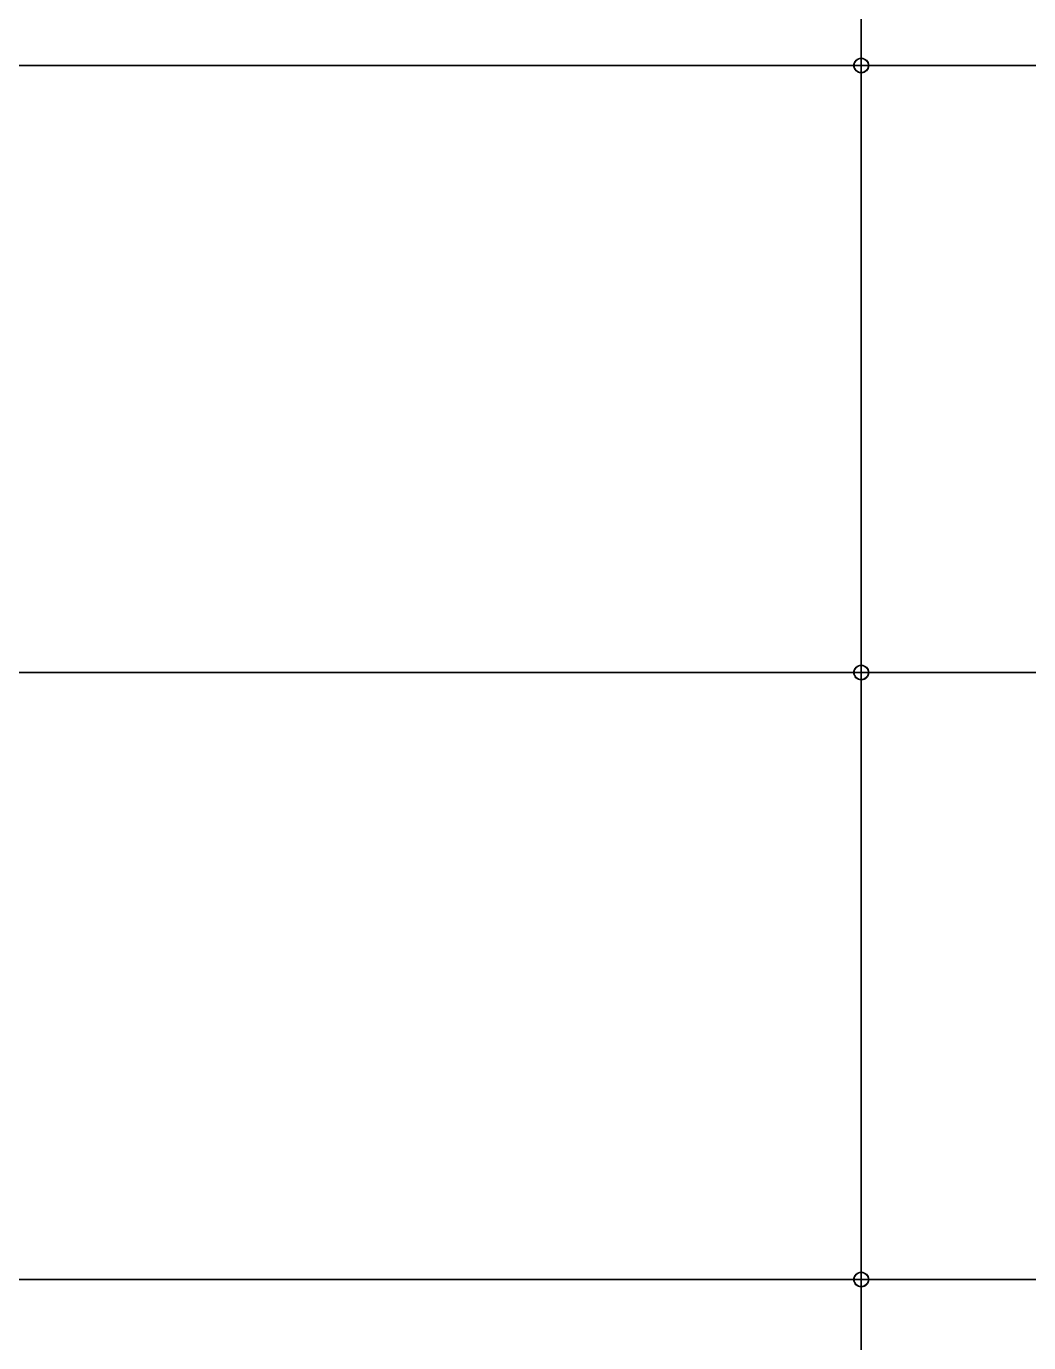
# Model space of a CAD drawing. Header units: millimetres. Extents: x 1478096 to 1808313, y 619971 to 762366.
# Drawn here: x 1560863 to 1575728, y 700893 to 720412 of the extents above; entities that cross this region are included whole.
import ezdxf

# ---------------------------------------------------------------- set-up
doc = ezdxf.new("R2010")
doc.units = ezdxf.units.MM
doc.header["$LTSCALE"] = 10
doc.linetypes.add('CENTERX2', pattern=[4, 2.5, -0.5, 0.5, -0.5])
doc.layers.add('0_Estructura', color=251, linetype='Continuous')
doc.layers.add('COSTAN-CAM-EJES', color=251, linetype='CENTERX2')

msp = doc.modelspace()

# ---------------------------------------------------------------- hatches: boundary and pattern name
at = {"layer": '0_Estructura'}
h = msp.add_hatch(dxfattribs=at)
h.set_pattern_fill('ANSI31', color=1, scale=2, angle=-180, style=0)
h.set_pattern_definition([(225, (3122699.919, 1256236.8286), (4.49012806, -4.49012806), [])])
h.paths.add_polyline_path([(1573134.849, 719831.135, 1), (1573354.849, 719831.135, 1)])
h.paths.add_polyline_path([(1573139.649, 719831.135, 1), (1573350.049, 719831.135, 1)], flags=16)
h = msp.add_hatch(dxfattribs=at)
h.set_pattern_fill('ANSI31', color=1, scale=2, angle=-180, style=0)
h.set_pattern_definition([(225, (3122699.92, 1247235.894), (4.49012806, -4.49012806), [])])
h.paths.add_polyline_path([(1573134.85, 710830.2, 1), (1573354.85, 710830.2, 1)])
h.paths.add_polyline_path([(1573139.65, 710830.2, 1), (1573350.05, 710830.2, 1)], flags=16)
h = msp.add_hatch(dxfattribs=at)
h.set_pattern_fill('ANSI31', color=1, scale=2, angle=-180, style=0)
h.set_pattern_definition([(225, (3122699.9195, 1238234.9613), (4.49012806, -4.49012806), [])])
h.paths.add_polyline_path([(1573134.849, 701829.268, 1), (1573354.849, 701829.268, 1)])
h.paths.add_polyline_path([(1573139.649, 701829.268, 1), (1573350.049, 701829.268, 1)], flags=16)

# ---------------------------------------------------------------- linework, layer by layer
at = {"layer": '0_Estructura', "color": 1}
for p, q in [((1573244.849, 719687.444), (1573244.849, 719974.826)), ((1573101.158, 719831.135), (1573388.539, 719831.135)), ((1573244.85, 710686.509), (1573244.85, 710973.891)), ((1573101.159, 710830.2), (1573388.541, 710830.2)), ((1573244.849, 701685.577), (1573244.849, 701972.958)), ((1573101.159, 701829.268), (1573388.54, 701829.268))]:
    msp.add_line(p, q, dxfattribs=at)
for centre, radius in [((1573244.849, 719831.135), 110), ((1573244.849, 719831.135), 105.2), ((1573244.85, 710830.2), 110), ((1573244.85, 710830.2), 105.2), ((1573244.849, 701829.268), 110), ((1573244.849, 701829.268), 105.2)]:
    msp.add_circle(centre, radius, dxfattribs=at)
at = {"layer": 'COSTAN-CAM-EJES', "const_width": 25}
for points in [[(1573244.85, 619983.43), (1573244.85, 762353.176)], [(1478108.728, 719831.134), (1676824.92, 719831.134)], [(1478108.728, 710829.642), (1676824.92, 710829.642)], [(1478108.728, 701829.267), (1676824.92, 701829.267)]]:
    msp.add_lwpolyline(points, dxfattribs=at)

doc.saveas('drawing.dxf')
